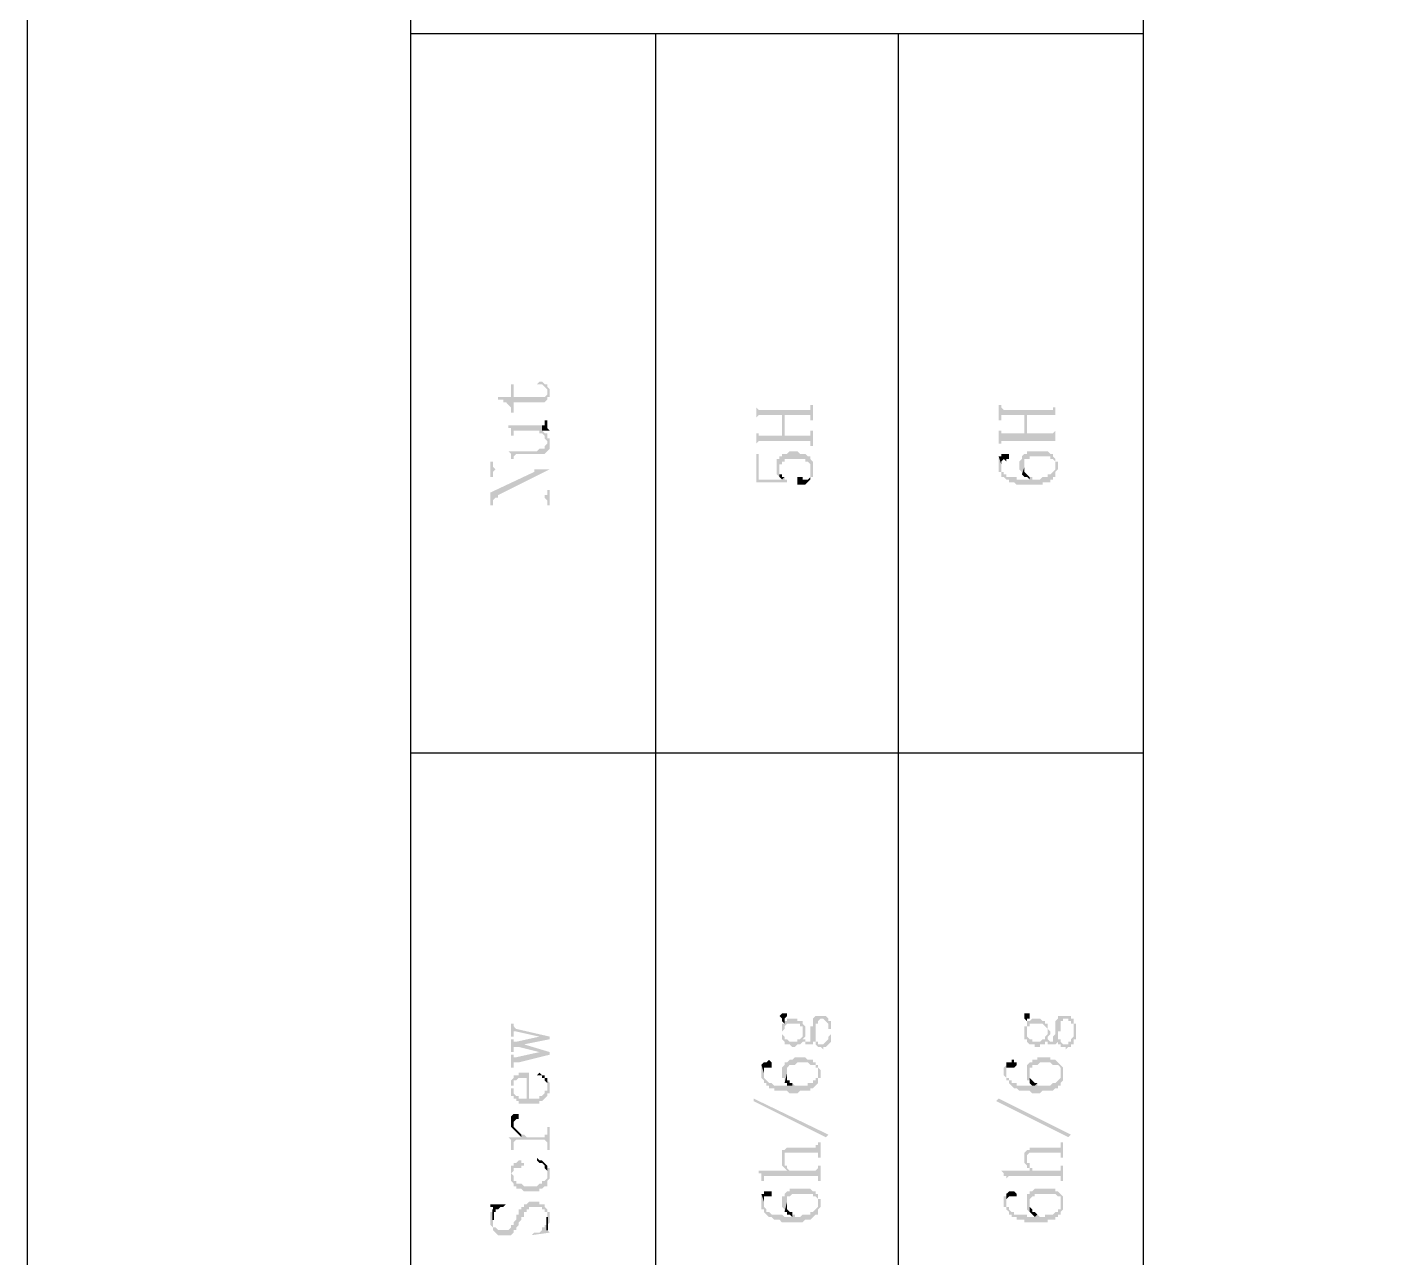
# Model space of a CAD drawing. Header units: inches. Extents: x 3613 to 8393, y -2205 to -794.
# Drawn here: x 7005.62 to 7029.31, y -1386.99 to -1365.45 of the extents above; entities that cross this region are included whole.
import ezdxf

# ---------------------------------------------------------------- set-up
doc = ezdxf.new("R2010")
doc.units = ezdxf.units.IN
doc.header["$MEASUREMENT"] = 0

msp = doc.modelspace()

# ---------------------------------------------------------------- hatches: boundary and pattern name
at = {"transparency": 33554559}
for points in [[(7013.864, -1371.923), (7013.864, -1371.968), (7013.955, -1371.968), (7013.955, -1372.013), (7014, -1372.013), (7014.045, -1372.059), (7014.045, -1372.059), (7014.09, -1372.104), (7014.09, -1372.194), (7014.135, -1372.194), (7014.135, -1372.013), (7014.677, -1372.013), (7014.722, -1371.968), (7014.722, -1371.833), (7014.722, -1371.878), (7014.722, -1371.878), (7014.677, -1371.923), (7014.135, -1371.923), (7014.135, -1371.698), (7014.09, -1371.698), (7014.09, -1371.923)], [(7014.541, -1371.698), (7014.632, -1371.698), (7014.677, -1371.743), (7014.677, -1371.743), (7014.722, -1371.788), (7014.722, -1371.968), (7014.722, -1371.923), (7014.767, -1371.923), (7014.767, -1371.833), (7014.767, -1371.788), (7014.722, -1371.743), (7014.722, -1371.698), (7014.677, -1371.698), (7014.632, -1371.652), (7014.586, -1371.652)], [(7018.378, -1372.059), (7018.378, -1372.329), (7018.378, -1372.284), (7018.378, -1372.284), (7018.423, -1372.239), (7018.829, -1372.239), (7018.829, -1372.6), (7018.874, -1372.239), (7019.325, -1372.239), (7019.325, -1372.284), (7019.325, -1372.329), (7019.37, -1372.329), (7019.37, -1372.059), (7019.325, -1372.059), (7019.325, -1372.104), (7019.325, -1372.149), (7018.423, -1372.149), (7018.378, -1372.104)], [(7022.62, -1372.059), (7022.62, -1372.329), (7022.665, -1372.329), (7022.665, -1372.239), (7023.071, -1372.239), (7023.071, -1372.555), (7023.116, -1372.239), (7023.613, -1372.239), (7023.613, -1372.329), (7023.613, -1372.059), (7023.613, -1372.104), (7023.568, -1372.104), (7023.568, -1372.149), (7022.71, -1372.149), (7022.665, -1372.104), (7022.665, -1372.059), (7022.665, -1372.059)], [(7014.045, -1372.42), (7014.045, -1372.465), (7014.09, -1372.465), (7014.09, -1372.51), (7014.09, -1372.6), (7014.135, -1372.6), (7014.135, -1372.555), (7014.135, -1372.51), (7014.586, -1372.51), (7014.586, -1372.555), (7014.632, -1372.555), (7014.677, -1372.6), (7014.677, -1372.645), (7014.677, -1372.645), (7014.722, -1372.69), (7014.722, -1372.736), (7014.722, -1372.555), (7014.677, -1372.555), (7014.632, -1372.51), (7014.632, -1372.42)], [(7014.632, -1372.42), (7014.632, -1372.51), (7014.767, -1372.51), (7014.722, -1372.465), (7014.722, -1372.42), (7014.722, -1372.329), (7014.677, -1372.329), (7014.677, -1372.375), (7014.677, -1372.42), (7014.677, -1372.42)], [(7018.378, -1372.51), (7018.378, -1372.781), (7018.378, -1372.736), (7018.378, -1372.736), (7018.423, -1372.69), (7019.325, -1372.69), (7019.325, -1372.781), (7019.37, -1372.781), (7019.37, -1372.51), (7019.325, -1372.51), (7019.325, -1372.555), (7019.325, -1372.6), (7018.874, -1372.6), (7018.874, -1372.239), (7018.829, -1372.6), (7018.423, -1372.6), (7018.423, -1372.555), (7018.378, -1372.555), (7018.378, -1372.51)], [(7022.62, -1372.51), (7022.62, -1372.736), (7022.665, -1372.736), (7022.665, -1372.69), (7023.613, -1372.69), (7023.613, -1372.736), (7023.613, -1372.51), (7023.613, -1372.51), (7023.568, -1372.555), (7023.116, -1372.555), (7023.116, -1372.239), (7023.071, -1372.555), (7022.665, -1372.555), (7022.665, -1372.51), (7022.665, -1372.51)], [(7014.045, -1372.871), (7014.045, -1372.871), (7014.09, -1372.916), (7014.09, -1372.961), (7014.09, -1373.006), (7014.135, -1373.006), (7014.135, -1372.961), (7014.135, -1372.961), (7014.18, -1372.916), (7014.677, -1372.916), (7014.722, -1372.871), (7014.722, -1372.871), (7014.767, -1372.826), (7014.767, -1372.736), (7014.767, -1372.645), (7014.722, -1372.645), (7014.722, -1372.6), (7014.722, -1372.555), (7014.722, -1372.736), (7014.722, -1372.736), (7014.677, -1372.781), (7014.677, -1372.826), (7014.586, -1372.826), (7014.541, -1372.871)], [(7018.378, -1372.916), (7018.378, -1373.413), (7018.919, -1373.413), (7018.919, -1373.367), (7018.874, -1373.367), (7018.874, -1373.322), (7018.829, -1373.367), (7018.423, -1373.367), (7018.423, -1372.916)], [(7018.739, -1373.142), (7018.739, -1373.187), (7018.739, -1373.277), (7018.739, -1373.277), (7018.784, -1373.322), (7018.784, -1373.142), (7018.784, -1373.097), (7018.829, -1373.097), (7018.829, -1373.052), (7018.874, -1373.052), (7018.874, -1373.006), (7019.235, -1373.006), (7019.235, -1373.052), (7019.28, -1373.052), (7019.325, -1373.097), (7019.325, -1373.142), (7019.325, -1373.322), (7019.37, -1373.322), (7019.37, -1373.232), (7019.37, -1373.142), (7019.37, -1373.052), (7019.37, -1373.052), (7019.325, -1373.006), (7019.325, -1372.961), (7019.28, -1372.961), (7019.235, -1372.916), (7019.145, -1372.916), (7019.1, -1372.871), (7018.964, -1372.871), (7018.919, -1372.916), (7018.829, -1372.916), (7018.829, -1372.961), (7018.784, -1372.961), (7018.784, -1373.006), (7018.739, -1373.006), (7018.739, -1373.097), (7018.739, -1373.097)], [(7022.62, -1372.961), (7022.665, -1373.097), (7022.665, -1373.052), (7022.665, -1373.052), (7022.71, -1373.006), (7022.71, -1373.006), (7022.755, -1373.052), (7022.755, -1373.006), (7022.801, -1373.006), (7022.801, -1372.961), (7022.801, -1372.916), (7022.665, -1372.916), (7022.665, -1372.961)], [(7022.981, -1373.142), (7022.981, -1373.187), (7022.981, -1373.187), (7023.026, -1373.232), (7023.026, -1373.277), (7023.026, -1373.277), (7023.071, -1373.142), (7023.071, -1373.097), (7023.071, -1373.006), (7023.162, -1373.006), (7023.162, -1372.961), (7023.523, -1372.961), (7023.523, -1373.006), (7023.568, -1373.006), (7023.613, -1373.052), (7023.613, -1373.097), (7023.613, -1373.277), (7023.613, -1373.232), (7023.658, -1373.187), (7023.658, -1373.142), (7023.658, -1373.052), (7023.613, -1373.052), (7023.613, -1373.006), (7023.613, -1373.006), (7023.568, -1372.961), (7023.568, -1372.916), (7023.523, -1372.916), (7023.478, -1372.871), (7023.116, -1372.871), (7023.116, -1372.916), (7023.071, -1372.916), (7023.026, -1372.961), (7023.026, -1373.006), (7022.981, -1373.052), (7022.981, -1373.097)], [(7013.729, -1373.052), (7013.729, -1373.322), (7013.774, -1373.322), (7013.774, -1373.232), (7013.774, -1373.232), (7013.819, -1373.187), (7014.496, -1373.187), (7014.496, -1373.232), (7014.767, -1373.187), (7013.819, -1373.187), (7013.774, -1373.142), (7013.774, -1373.052)], [(7022.62, -1373.097), (7022.62, -1373.187), (7022.62, -1373.232), (7022.665, -1373.232), (7022.665, -1373.322), (7022.71, -1373.322), (7022.755, -1373.367), (7022.801, -1373.367), (7022.801, -1373.413), (7022.891, -1373.413), (7022.936, -1373.458), (7023.387, -1373.458), (7023.387, -1373.413), (7023.523, -1373.413), (7023.523, -1373.367), (7023.568, -1373.367), (7023.568, -1373.322), (7023.613, -1373.322), (7023.613, -1373.142), (7023.613, -1373.187), (7023.613, -1373.187), (7023.568, -1373.232), (7023.568, -1373.232), (7023.523, -1373.277), (7023.478, -1373.277), (7023.478, -1373.322), (7023.387, -1373.322), (7023.342, -1373.367), (7023.207, -1373.367), (7023.207, -1373.322), (7023.162, -1373.322), (7023.162, -1373.367), (7022.936, -1373.367), (7022.936, -1373.322), (7022.755, -1373.322), (7022.755, -1373.277), (7022.71, -1373.277), (7022.71, -1373.232), (7022.665, -1373.232), (7022.665, -1373.142), (7022.665, -1373.097), (7022.62, -1372.961), (7022.62, -1373.052), (7022.62, -1373.052)], [(7023.026, -1373.277), (7023.071, -1373.322), (7023.116, -1373.322), (7023.162, -1373.367), (7023.162, -1373.322), (7023.162, -1373.322), (7023.116, -1373.277), (7023.116, -1373.277), (7023.071, -1373.232), (7023.071, -1373.142), (7023.071, -1373.142)], [(7013.729, -1373.593), (7013.729, -1373.819), (7013.774, -1373.819), (7013.774, -1373.729), (7013.774, -1373.729), (7013.819, -1373.683), (7013.864, -1373.638), (7014.767, -1373.187), (7014.496, -1373.232)], [(7018.784, -1373.322), (7018.784, -1373.322), (7018.829, -1373.367), (7018.829, -1373.367), (7018.874, -1373.322), (7018.829, -1373.322), (7018.829, -1373.277), (7018.784, -1373.277), (7018.784, -1373.187), (7018.784, -1373.187)], [(7019.1, -1373.413), (7019.1, -1373.458), (7019.235, -1373.458), (7019.28, -1373.413), (7019.28, -1373.413), (7019.325, -1373.367), (7019.325, -1373.187), (7019.325, -1373.232), (7019.325, -1373.322), (7019.325, -1373.322), (7019.28, -1373.367), (7019.19, -1373.367), (7019.19, -1373.322), (7019.1, -1373.322), (7019.1, -1373.367)], [(7013.819, -1373.683), (7014.677, -1373.683), (7014.722, -1373.729), (7014.722, -1373.819), (7014.767, -1373.819), (7014.767, -1373.548), (7014.722, -1373.548), (7014.722, -1373.638), (7014.677, -1373.638), (7014.677, -1373.683), (7013.864, -1373.683), (7013.864, -1373.638)], [(7018.784, -1382.755), (7018.784, -1382.755), (7018.829, -1382.8), (7018.829, -1382.845), (7018.874, -1382.89), (7018.874, -1382.8), (7018.874, -1382.8), (7018.919, -1382.755), (7018.919, -1382.71), (7018.829, -1382.71)], [(7018.829, -1383.161), (7018.874, -1383.206), (7018.874, -1383.251), (7018.964, -1383.251), (7019.009, -1383.297), (7019.055, -1383.297), (7019.1, -1383.251), (7019.145, -1383.251), (7019.19, -1383.206), (7019.235, -1383.206), (7019.235, -1383.251), (7019.37, -1383.251), (7019.37, -1383.206), (7019.416, -1383.206), (7019.416, -1383.251), (7019.416, -1383.251), (7019.461, -1383.297), (7019.506, -1383.297), (7019.551, -1383.342), (7019.551, -1383.297), (7019.596, -1383.297), (7019.641, -1383.251), (7019.641, -1383.251), (7019.686, -1383.206), (7019.686, -1383.161), (7019.686, -1383.026), (7019.686, -1382.981), (7019.686, -1382.89), (7019.686, -1382.845), (7019.686, -1383.026), (7019.686, -1383.071), (7019.641, -1383.116), (7019.641, -1383.161), (7019.641, -1383.161), (7019.596, -1383.206), (7019.596, -1383.206), (7019.551, -1383.251), (7019.461, -1383.251), (7019.461, -1383.206), (7019.416, -1383.206), (7019.416, -1383.161), (7019.416, -1382.755), (7019.37, -1382.8), (7019.37, -1382.89), (7019.37, -1382.935), (7019.325, -1382.935), (7019.325, -1383.026), (7019.325, -1383.071), (7019.325, -1383.161), (7019.325, -1383.206), (7019.235, -1383.206), (7019.235, -1383.161), (7019.19, -1383.161), (7019.19, -1383.026), (7019.19, -1383.071), (7019.19, -1383.116), (7019.19, -1383.116), (7019.145, -1383.161), (7019.1, -1383.161), (7019.1, -1383.206), (7018.964, -1383.206), (7018.919, -1383.161), (7018.874, -1383.161), (7018.874, -1383.116), (7018.874, -1383.116), (7018.829, -1383.071), (7018.829, -1383.026)], [(7018.829, -1383.026), (7018.829, -1383.071), (7018.829, -1383.161), (7018.829, -1383.026), (7018.829, -1383.026), (7018.874, -1382.981), (7018.874, -1382.935), (7018.874, -1382.935), (7018.919, -1382.89), (7019.145, -1382.89), (7019.145, -1382.935), (7019.19, -1382.935), (7019.19, -1383.026), (7019.19, -1383.161), (7019.235, -1383.116), (7019.235, -1383.026), (7019.235, -1382.935), (7019.235, -1382.935), (7019.19, -1382.89), (7019.19, -1382.845), (7019.1, -1382.845), (7019.1, -1382.8), (7018.919, -1382.8), (7018.919, -1382.845), (7018.874, -1382.845), (7018.874, -1382.8), (7018.874, -1382.89), (7018.829, -1382.89), (7018.829, -1382.935)], [(7019.416, -1382.755), (7019.416, -1383.161), (7019.416, -1383.116), (7019.416, -1383.026), (7019.416, -1382.981), (7019.416, -1382.89), (7019.461, -1382.89), (7019.461, -1382.845), (7019.461, -1382.845), (7019.506, -1382.8), (7019.551, -1382.8), (7019.596, -1382.845), (7019.596, -1382.845), (7019.641, -1382.89), (7019.641, -1382.981), (7019.686, -1382.981), (7019.686, -1383.026), (7019.686, -1382.845), (7019.641, -1382.845), (7019.641, -1382.8), (7019.641, -1382.8), (7019.596, -1382.755)], [(7023.071, -1382.755), (7023.071, -1382.8), (7023.071, -1382.8), (7023.116, -1382.845), (7023.116, -1382.89), (7023.116, -1382.8), (7023.162, -1382.8), (7023.162, -1382.755), (7023.162, -1382.71), (7023.071, -1382.71)], [(7023.071, -1383.026), (7023.071, -1383.071), (7023.071, -1383.161), (7023.116, -1383.161), (7023.116, -1383.026), (7023.116, -1382.935), (7023.162, -1382.935), (7023.162, -1382.89), (7023.387, -1382.89), (7023.432, -1382.935), (7023.432, -1382.935), (7023.478, -1382.981), (7023.478, -1383.026), (7023.478, -1383.161), (7023.478, -1383.116), (7023.478, -1383.116), (7023.523, -1383.071), (7023.523, -1383.026), (7023.523, -1383.026), (7023.478, -1382.981), (7023.478, -1382.935), (7023.478, -1382.89), (7023.432, -1382.89), (7023.432, -1382.845), (7023.387, -1382.845), (7023.342, -1382.8), (7023.207, -1382.8), (7023.162, -1382.845), (7023.116, -1382.845), (7023.116, -1382.8), (7023.116, -1382.89), (7023.116, -1382.935), (7023.071, -1382.935)], [(7023.116, -1383.161), (7023.116, -1383.206), (7023.116, -1383.206), (7023.162, -1383.251), (7023.252, -1383.251), (7023.252, -1383.297), (7023.342, -1383.297), (7023.342, -1383.251), (7023.432, -1383.251), (7023.432, -1383.206), (7023.478, -1383.206), (7023.478, -1383.251), (7023.613, -1383.251), (7023.658, -1383.206), (7023.658, -1383.251), (7023.703, -1383.251), (7023.703, -1383.297), (7023.793, -1383.297), (7023.793, -1383.342), (7023.839, -1383.297), (7023.884, -1383.297), (7023.884, -1383.251), (7023.929, -1383.251), (7023.929, -1383.206), (7023.929, -1383.161), (7023.974, -1383.161), (7023.974, -1383.026), (7023.974, -1382.981), (7023.974, -1382.89), (7023.929, -1382.89), (7023.929, -1382.845), (7023.929, -1383.026), (7023.929, -1383.116), (7023.929, -1383.116), (7023.884, -1383.161), (7023.884, -1383.206), (7023.839, -1383.206), (7023.839, -1383.251), (7023.748, -1383.251), (7023.703, -1383.206), (7023.703, -1383.161), (7023.658, -1383.161), (7023.658, -1382.755), (7023.658, -1382.8), (7023.658, -1382.8), (7023.613, -1382.845), (7023.613, -1382.89), (7023.613, -1382.935), (7023.613, -1383.026), (7023.613, -1383.071), (7023.613, -1383.071), (7023.568, -1383.116), (7023.568, -1383.161), (7023.568, -1383.206), (7023.523, -1383.206), (7023.478, -1383.161), (7023.478, -1383.026), (7023.478, -1383.071), (7023.478, -1383.071), (7023.432, -1383.116), (7023.432, -1383.161), (7023.387, -1383.161), (7023.342, -1383.206), (7023.207, -1383.206), (7023.207, -1383.161), (7023.162, -1383.161), (7023.116, -1383.116), (7023.116, -1383.026)], [(7023.658, -1382.755), (7023.658, -1383.161), (7023.658, -1383.116), (7023.658, -1383.026), (7023.703, -1383.026), (7023.703, -1382.981), (7023.703, -1382.89), (7023.703, -1382.845), (7023.748, -1382.845), (7023.748, -1382.8), (7023.839, -1382.8), (7023.839, -1382.845), (7023.884, -1382.845), (7023.884, -1382.89), (7023.929, -1382.89), (7023.929, -1382.981), (7023.929, -1383.026), (7023.929, -1382.845), (7023.929, -1382.8), (7023.884, -1382.8), (7023.884, -1382.755), (7023.703, -1382.755)], [(7014.09, -1382.89), (7014.09, -1383.116), (7014.135, -1383.116), (7014.135, -1383.071), (7014.135, -1383.026), (7014.18, -1383.026), (7014.586, -1383.116), (7014.586, -1383.116), (7014.767, -1383.161), (7014.767, -1383.116), (7014.18, -1382.981), (7014.18, -1382.981), (7014.135, -1382.935), (7014.135, -1382.89)], [(7014.09, -1383.161), (7014.09, -1383.387), (7014.135, -1383.387), (7014.135, -1383.342), (7014.135, -1383.297), (7014.225, -1383.297), (7014.316, -1383.251), (7014.767, -1383.161), (7014.586, -1383.116), (7014.18, -1383.206), (7014.135, -1383.206), (7014.135, -1383.161), (7014.135, -1383.161)], [(7014.225, -1383.297), (7014.586, -1383.387), (7014.586, -1383.387), (7014.767, -1383.432), (7014.767, -1383.387), (7014.316, -1383.251)], [(7014.09, -1383.432), (7014.09, -1383.658), (7014.135, -1383.658), (7014.135, -1383.612), (7014.135, -1383.567), (7014.225, -1383.567), (7014.767, -1383.432), (7014.586, -1383.387), (7014.18, -1383.477), (7014.135, -1383.477), (7014.135, -1383.432), (7014.135, -1383.432)], [(7018.468, -1383.612), (7018.513, -1383.748), (7018.513, -1383.703), (7018.513, -1383.658), (7018.648, -1383.658), (7018.648, -1383.612), (7018.648, -1383.567), (7018.648, -1383.567), (7018.603, -1383.522), (7018.603, -1383.522), (7018.558, -1383.567), (7018.513, -1383.567)], [(7018.829, -1383.748), (7018.829, -1383.838), (7018.874, -1383.838), (7018.874, -1383.883), (7018.874, -1383.928), (7018.919, -1383.748), (7018.919, -1383.658), (7018.919, -1383.658), (7018.964, -1383.612), (7019.055, -1383.612), (7019.1, -1383.567), (7019.28, -1383.567), (7019.325, -1383.612), (7019.416, -1383.612), (7019.416, -1383.658), (7019.461, -1383.658), (7019.461, -1383.748), (7019.461, -1383.928), (7019.461, -1383.838), (7019.506, -1383.838), (7019.506, -1383.748), (7019.506, -1383.703), (7019.506, -1383.703), (7019.461, -1383.658), (7019.461, -1383.612), (7019.416, -1383.612), (7019.416, -1383.567), (7019.37, -1383.567), (7019.37, -1383.522), (7019.28, -1383.522), (7019.235, -1383.477), (7019.055, -1383.477), (7019.009, -1383.522), (7018.964, -1383.522), (7018.919, -1383.567), (7018.874, -1383.567), (7018.874, -1383.612), (7018.874, -1383.612), (7018.829, -1383.658), (7018.829, -1383.703), (7018.829, -1383.703)], [(7022.755, -1383.612), (7022.755, -1383.748), (7022.755, -1383.703), (7022.755, -1383.658), (7022.891, -1383.658), (7022.936, -1383.612), (7022.936, -1383.567), (7022.891, -1383.567), (7022.891, -1383.522), (7022.846, -1383.522), (7022.846, -1383.567), (7022.755, -1383.567)], [(7023.116, -1383.748), (7023.116, -1383.838), (7023.116, -1383.883), (7023.162, -1383.883), (7023.162, -1383.928), (7023.162, -1383.748), (7023.162, -1383.658), (7023.207, -1383.658), (7023.207, -1383.612), (7023.297, -1383.612), (7023.342, -1383.567), (7023.523, -1383.567), (7023.568, -1383.612), (7023.658, -1383.612), (7023.703, -1383.658), (7023.703, -1383.748), (7023.703, -1383.928), (7023.748, -1383.883), (7023.748, -1383.838), (7023.748, -1383.748), (7023.748, -1383.703), (7023.748, -1383.658), (7023.748, -1383.658), (7023.703, -1383.612), (7023.703, -1383.612), (7023.658, -1383.567), (7023.658, -1383.567), (7023.613, -1383.522), (7023.523, -1383.522), (7023.523, -1383.477), (7023.297, -1383.477), (7023.297, -1383.522), (7023.207, -1383.522), (7023.207, -1383.567), (7023.162, -1383.567), (7023.116, -1383.612), (7023.116, -1383.703), (7023.116, -1383.703)], [(7014.09, -1383.883), (7014.09, -1384.019), (7014.09, -1383.974), (7014.135, -1383.974), (7014.135, -1383.928), (7014.135, -1383.883), (7014.18, -1383.883), (7014.225, -1383.838), (7014.361, -1383.838), (7014.361, -1384.199), (7014.406, -1384.289), (7014.586, -1384.289), (7014.586, -1384.244), (7014.632, -1384.244), (7014.677, -1384.199), (7014.677, -1384.199), (7014.722, -1384.154), (7014.722, -1384.109), (7014.767, -1384.109), (7014.767, -1384.019), (7014.767, -1383.974), (7014.767, -1383.928), (7014.722, -1383.883), (7014.722, -1383.838), (7014.722, -1383.974), (7014.722, -1384.064), (7014.677, -1384.064), (7014.677, -1384.109), (7014.677, -1384.109), (7014.632, -1384.154), (7014.586, -1384.154), (7014.586, -1384.199), (7014.406, -1384.199), (7014.406, -1383.748), (7014.225, -1383.748), (7014.225, -1383.793), (7014.135, -1383.793), (7014.135, -1383.838), (7014.135, -1383.838)], [(7014.541, -1383.793), (7014.632, -1383.793), (7014.632, -1383.838), (7014.677, -1383.838), (7014.677, -1383.883), (7014.677, -1383.883), (7014.722, -1383.928), (7014.722, -1383.974), (7014.722, -1383.838), (7014.677, -1383.838), (7014.677, -1383.793), (7014.632, -1383.793), (7014.586, -1383.748), (7014.586, -1383.748)], [(7018.468, -1383.703), (7018.468, -1383.793), (7018.468, -1383.838), (7018.468, -1383.838), (7018.513, -1383.883), (7018.513, -1383.928), (7018.558, -1383.928), (7018.558, -1383.974), (7018.603, -1383.974), (7018.603, -1384.019), (7018.693, -1384.019), (7018.693, -1384.064), (7018.919, -1384.064), (7018.964, -1384.109), (7019.1, -1384.109), (7019.145, -1384.064), (7019.325, -1384.064), (7019.325, -1384.019), (7019.37, -1384.019), (7019.416, -1383.974), (7019.416, -1383.974), (7019.461, -1383.928), (7019.461, -1383.748), (7019.461, -1383.793), (7019.461, -1383.838), (7019.416, -1383.838), (7019.416, -1383.883), (7019.37, -1383.883), (7019.37, -1383.928), (7019.28, -1383.928), (7019.28, -1383.974), (7019.055, -1383.974), (7019.009, -1383.928), (7019.009, -1383.974), (7018.693, -1383.974), (7018.648, -1383.928), (7018.603, -1383.928), (7018.558, -1383.883), (7018.558, -1383.883), (7018.513, -1383.838), (7018.513, -1383.748), (7018.513, -1383.748), (7018.468, -1383.612)], [(7018.874, -1383.928), (7018.919, -1383.928), (7018.919, -1383.974), (7019.009, -1383.974), (7019.009, -1383.928), (7018.964, -1383.928), (7018.964, -1383.883), (7018.919, -1383.883), (7018.919, -1383.793), (7018.919, -1383.748)], [(7022.71, -1383.703), (7022.71, -1383.793), (7022.71, -1383.793), (7022.755, -1383.838), (7022.755, -1383.883), (7022.801, -1383.883), (7022.801, -1383.928), (7022.801, -1383.928), (7022.846, -1383.974), (7022.846, -1383.974), (7022.891, -1384.019), (7022.936, -1384.019), (7022.981, -1384.064), (7023.162, -1384.064), (7023.207, -1384.109), (7023.342, -1384.109), (7023.387, -1384.064), (7023.568, -1384.064), (7023.613, -1384.019), (7023.658, -1384.019), (7023.658, -1383.974), (7023.703, -1383.974), (7023.703, -1383.928), (7023.703, -1383.748), (7023.703, -1383.793), (7023.703, -1383.838), (7023.703, -1383.838), (7023.658, -1383.883), (7023.658, -1383.883), (7023.613, -1383.928), (7023.568, -1383.928), (7023.523, -1383.974), (7023.297, -1383.974), (7023.297, -1383.928), (7023.252, -1383.974), (7022.936, -1383.974), (7022.936, -1383.928), (7022.846, -1383.928), (7022.846, -1383.883), (7022.801, -1383.883), (7022.801, -1383.838), (7022.755, -1383.838), (7022.755, -1383.748), (7022.755, -1383.612), (7022.755, -1383.612), (7022.71, -1383.658)], [(7023.162, -1383.928), (7023.162, -1383.928), (7023.207, -1383.974), (7023.252, -1383.974), (7023.297, -1383.928), (7023.252, -1383.928), (7023.207, -1383.883), (7023.207, -1383.883), (7023.162, -1383.838), (7023.162, -1383.793), (7023.162, -1383.748)], [(7014.09, -1384.019), (7014.09, -1384.109), (7014.09, -1384.154), (7014.135, -1384.154), (7014.135, -1384.199), (7014.18, -1384.199), (7014.18, -1384.244), (7014.225, -1384.244), (7014.225, -1384.289), (7014.406, -1384.289), (7014.361, -1384.199), (7014.225, -1384.199), (7014.225, -1384.154), (7014.18, -1384.154), (7014.135, -1384.109), (7014.135, -1384.019), (7014.09, -1384.019), (7014.09, -1383.883), (7014.09, -1383.928), (7014.09, -1383.974)], [(7019.641, -1384.831), (7019.596, -1384.876), (7018.332, -1384.244), (7018.332, -1384.199)], [(7023.884, -1384.831), (7023.839, -1384.876), (7022.575, -1384.244), (7022.62, -1384.199)], [(7014.09, -1384.605), (7014.09, -1384.651), (7014.09, -1384.696), (7014.135, -1384.741), (7014.135, -1384.605), (7014.135, -1384.605), (7014.18, -1384.56), (7014.225, -1384.56), (7014.225, -1384.515), (7014.225, -1384.47), (7014.135, -1384.47), (7014.09, -1384.515), (7014.09, -1384.56)], [(7014.045, -1384.876), (7014.045, -1384.876), (7014.09, -1384.921), (7014.09, -1384.966), (7014.09, -1385.057), (7014.09, -1385.102), (7014.135, -1385.102), (7014.135, -1384.966), (7014.135, -1384.966), (7014.18, -1384.921), (7014.677, -1384.921), (7014.722, -1384.966), (7014.722, -1385.102), (7014.767, -1385.102), (7014.767, -1384.696), (7014.722, -1384.696), (7014.722, -1384.831), (7014.677, -1384.831), (7014.677, -1384.876), (7014.361, -1384.876), (7014.316, -1384.831), (7014.271, -1384.831), (7014.271, -1384.876)], [(7014.135, -1384.741), (7014.135, -1384.741), (7014.18, -1384.786), (7014.18, -1384.786), (7014.225, -1384.831), (7014.225, -1384.831), (7014.271, -1384.876), (7014.271, -1384.831), (7014.271, -1384.831), (7014.225, -1384.786), (7014.225, -1384.786), (7014.18, -1384.741), (7014.18, -1384.741), (7014.135, -1384.696), (7014.135, -1384.651), (7014.135, -1384.605)], [(7018.874, -1385.102), (7018.874, -1385.237), (7018.874, -1385.192), (7018.874, -1385.147), (7019.461, -1385.147), (7019.461, -1385.237), (7019.506, -1385.237), (7019.506, -1384.966), (7019.461, -1384.966), (7019.461, -1385.012), (7019.416, -1385.012), (7019.416, -1385.057), (7018.919, -1385.057)], [(7023.116, -1385.102), (7023.116, -1385.237), (7023.116, -1385.192), (7023.116, -1385.192), (7023.162, -1385.147), (7023.703, -1385.147), (7023.703, -1385.237), (7023.748, -1385.237), (7023.748, -1384.966), (7023.703, -1384.966), (7023.703, -1385.012), (7023.703, -1385.057), (7023.162, -1385.057), (7023.162, -1385.102)], [(7014.541, -1385.282), (7014.541, -1385.282), (7014.586, -1385.327), (7014.632, -1385.327), (7014.677, -1385.373), (7014.677, -1385.418), (7014.722, -1385.463), (7014.722, -1385.508), (7014.722, -1385.373), (7014.677, -1385.327), (7014.677, -1385.327), (7014.632, -1385.282), (7014.586, -1385.282), (7014.541, -1385.237)], [(7018.829, -1385.237), (7018.829, -1385.282), (7018.829, -1385.373), (7018.829, -1385.373), (7018.874, -1385.418), (7018.874, -1385.418), (7018.919, -1385.463), (7018.919, -1385.418), (7018.919, -1385.373), (7018.874, -1385.373), (7018.874, -1385.327), (7018.874, -1385.102), (7018.829, -1385.102), (7018.829, -1385.147), (7018.829, -1385.192)], [(7023.071, -1385.237), (7023.071, -1385.282), (7023.071, -1385.327), (7023.116, -1385.373), (7023.116, -1385.418), (7023.162, -1385.418), (7023.162, -1385.463), (7023.207, -1385.463), (7023.207, -1385.418), (7023.162, -1385.418), (7023.162, -1385.373), (7023.162, -1385.327), (7023.116, -1385.327), (7023.116, -1385.102), (7023.116, -1385.102), (7023.071, -1385.147), (7023.071, -1385.192)], [(7014.09, -1385.508), (7014.09, -1385.598), (7014.09, -1385.643), (7014.09, -1385.508), (7014.09, -1385.508), (7014.135, -1385.463), (7014.135, -1385.418), (7014.271, -1385.418), (7014.271, -1385.373), (7014.316, -1385.373), (7014.316, -1385.327), (7014.271, -1385.327), (7014.271, -1385.282), (7014.225, -1385.282), (7014.18, -1385.327), (7014.135, -1385.327), (7014.135, -1385.373), (7014.09, -1385.373), (7014.09, -1385.463), (7014.09, -1385.463)], [(7014.09, -1385.643), (7014.135, -1385.689), (7014.135, -1385.734), (7014.18, -1385.734), (7014.18, -1385.779), (7014.271, -1385.779), (7014.316, -1385.824), (7014.586, -1385.824), (7014.586, -1385.779), (7014.632, -1385.779), (7014.677, -1385.734), (7014.722, -1385.734), (7014.722, -1385.689), (7014.722, -1385.643), (7014.767, -1385.598), (7014.767, -1385.508), (7014.767, -1385.418), (7014.722, -1385.418), (7014.722, -1385.373), (7014.722, -1385.508), (7014.722, -1385.553), (7014.722, -1385.598), (7014.677, -1385.643), (7014.632, -1385.643), (7014.632, -1385.689), (7014.586, -1385.689), (7014.541, -1385.734), (7014.316, -1385.734), (7014.271, -1385.689), (7014.18, -1385.689), (7014.18, -1385.643), (7014.135, -1385.643), (7014.135, -1385.598), (7014.135, -1385.553), (7014.09, -1385.508)], [(7018.423, -1385.463), (7018.423, -1385.508), (7018.468, -1385.508), (7018.468, -1385.553), (7018.468, -1385.643), (7018.513, -1385.643), (7018.513, -1385.598), (7018.513, -1385.553), (7019.461, -1385.553), (7019.461, -1385.643), (7019.506, -1385.643), (7019.506, -1385.373), (7019.461, -1385.373), (7019.461, -1385.418), (7019.461, -1385.418), (7019.416, -1385.463), (7018.964, -1385.463), (7018.919, -1385.418), (7018.919, -1385.463)], [(7022.665, -1385.463), (7022.665, -1385.463), (7022.71, -1385.508), (7022.71, -1385.553), (7022.755, -1385.553), (7022.755, -1385.643), (7022.755, -1385.598), (7022.755, -1385.598), (7022.801, -1385.553), (7023.703, -1385.553), (7023.703, -1385.643), (7023.748, -1385.643), (7023.748, -1385.373), (7023.703, -1385.373), (7023.703, -1385.418), (7023.703, -1385.463), (7023.207, -1385.463), (7023.207, -1385.418), (7023.207, -1385.463)], [(7018.468, -1385.869), (7018.513, -1386.004), (7018.513, -1385.959), (7018.513, -1385.914), (7018.648, -1385.914), (7018.648, -1385.869), (7018.648, -1385.824), (7018.513, -1385.824), (7018.513, -1385.869)], [(7018.468, -1386.004), (7018.468, -1386.095), (7018.468, -1386.14), (7018.513, -1386.14), (7018.513, -1386.185), (7018.513, -1386.185), (7018.558, -1386.23), (7018.558, -1386.23), (7018.603, -1386.275), (7018.648, -1386.275), (7018.693, -1386.32), (7018.784, -1386.32), (7018.829, -1386.366), (7019.19, -1386.366), (7019.235, -1386.32), (7019.325, -1386.32), (7019.37, -1386.275), (7019.37, -1386.275), (7019.416, -1386.23), (7019.461, -1386.23), (7019.461, -1386.05), (7019.461, -1386.095), (7019.461, -1386.095), (7019.416, -1386.14), (7019.416, -1386.14), (7019.37, -1386.185), (7019.325, -1386.185), (7019.325, -1386.23), (7019.19, -1386.23), (7019.145, -1386.275), (7019.055, -1386.275), (7019.055, -1386.23), (7019.009, -1386.23), (7019.009, -1386.275), (7018.874, -1386.275), (7018.829, -1386.23), (7018.648, -1386.23), (7018.603, -1386.185), (7018.558, -1386.185), (7018.558, -1386.14), (7018.513, -1386.095), (7018.513, -1386.05), (7018.513, -1386.004), (7018.468, -1385.869), (7018.468, -1385.914), (7018.468, -1385.959)], [(7018.829, -1386.004), (7018.829, -1386.095), (7018.829, -1386.095), (7018.874, -1386.14), (7018.874, -1386.185), (7018.874, -1386.185), (7018.919, -1386.004), (7018.919, -1385.959), (7018.919, -1385.914), (7018.964, -1385.914), (7019.009, -1385.869), (7019.37, -1385.869), (7019.37, -1385.914), (7019.416, -1385.914), (7019.461, -1385.959), (7019.461, -1386.185), (7019.461, -1386.14), (7019.461, -1386.14), (7019.506, -1386.095), (7019.506, -1386.004), (7019.506, -1385.959), (7019.461, -1385.959), (7019.461, -1385.869), (7019.416, -1385.869), (7019.416, -1385.824), (7019.37, -1385.824), (7019.325, -1385.779), (7018.964, -1385.779), (7018.964, -1385.824), (7018.919, -1385.824), (7018.874, -1385.869), (7018.874, -1385.914), (7018.829, -1385.914)], [(7022.71, -1386.004), (7022.71, -1386.095), (7022.755, -1386.095), (7022.755, -1386.14), (7022.755, -1386.14), (7022.801, -1386.185), (7022.801, -1386.23), (7022.846, -1386.23), (7022.846, -1386.275), (7022.936, -1386.275), (7022.936, -1386.32), (7023.071, -1386.32), (7023.071, -1386.366), (7023.478, -1386.366), (7023.478, -1386.32), (7023.613, -1386.32), (7023.613, -1386.275), (7023.658, -1386.275), (7023.658, -1386.23), (7023.703, -1386.23), (7023.703, -1386.05), (7023.703, -1386.095), (7023.703, -1386.14), (7023.658, -1386.14), (7023.658, -1386.185), (7023.613, -1386.185), (7023.568, -1386.23), (7023.432, -1386.23), (7023.432, -1386.275), (7023.342, -1386.275), (7023.297, -1386.23), (7023.297, -1386.23), (7023.252, -1386.275), (7023.116, -1386.275), (7023.116, -1386.23), (7022.891, -1386.23), (7022.891, -1386.185), (7022.846, -1386.185), (7022.801, -1386.14), (7022.801, -1386.095), (7022.755, -1386.095), (7022.755, -1386.05), (7022.755, -1385.869), (7022.755, -1385.914), (7022.71, -1385.914), (7022.71, -1385.959)], [(7022.755, -1385.869), (7022.755, -1386.004), (7022.755, -1385.959), (7022.755, -1385.959), (7022.801, -1385.914), (7022.936, -1385.914), (7022.936, -1385.869), (7022.936, -1385.869), (7022.891, -1385.824), (7022.801, -1385.824)], [(7023.116, -1386.004), (7023.116, -1386.095), (7023.116, -1386.14), (7023.116, -1386.14), (7023.162, -1386.185), (7023.162, -1386.004), (7023.162, -1385.959), (7023.162, -1385.959), (7023.207, -1385.914), (7023.252, -1385.914), (7023.252, -1385.869), (7023.613, -1385.869), (7023.658, -1385.914), (7023.703, -1385.914), (7023.703, -1385.959), (7023.703, -1386.185), (7023.748, -1386.14), (7023.748, -1386.095), (7023.748, -1386.004), (7023.748, -1385.959), (7023.748, -1385.914), (7023.703, -1385.869), (7023.703, -1385.869), (7023.658, -1385.824), (7023.613, -1385.824), (7023.613, -1385.779), (7023.252, -1385.779), (7023.207, -1385.824), (7023.162, -1385.824), (7023.162, -1385.869), (7023.116, -1385.869), (7023.116, -1385.914)], [(7013.729, -1386.32), (7013.729, -1386.411), (7013.729, -1386.411), (7013.774, -1386.456), (7013.774, -1386.501), (7013.774, -1386.501), (7013.819, -1386.546), (7013.819, -1386.546), (7013.864, -1386.591), (7014.09, -1386.591), (7014.135, -1386.546), (7014.135, -1386.501), (7014.18, -1386.501), (7014.18, -1386.456), (7014.18, -1386.456), (7014.225, -1386.411), (7014.225, -1386.366), (7014.271, -1386.32), (7014.271, -1386.275), (7014.316, -1386.275), (7014.316, -1386.185), (7014.361, -1386.185), (7014.361, -1386.14), (7014.406, -1386.14), (7014.406, -1386.095), (7014.632, -1386.095), (7014.632, -1386.14), (7014.677, -1386.14), (7014.677, -1386.185), (7014.722, -1386.185), (7014.722, -1386.275), (7014.722, -1386.456), (7014.722, -1386.411), (7014.767, -1386.366), (7014.767, -1386.275), (7014.767, -1386.185), (7014.722, -1386.185), (7014.722, -1386.14), (7014.722, -1386.14), (7014.677, -1386.095), (7014.677, -1386.05), (7014.586, -1386.05), (7014.586, -1386.004), (7014.406, -1386.004), (7014.361, -1386.05), (7014.316, -1386.05), (7014.316, -1386.095), (7014.271, -1386.095), (7014.271, -1386.14), (7014.225, -1386.14), (7014.225, -1386.23), (7014.18, -1386.23), (7014.18, -1386.32), (7014.135, -1386.366), (7014.135, -1386.411), (7014.09, -1386.411), (7014.09, -1386.456), (7014.09, -1386.456), (7014.045, -1386.501), (7013.864, -1386.501), (7013.819, -1386.456), (7013.774, -1386.456), (7013.774, -1386.366), (7013.774, -1386.185), (7013.729, -1386.185), (7013.729, -1386.275), (7013.729, -1386.275)], [(7013.729, -1386.05), (7013.729, -1386.095), (7013.774, -1386.095), (7013.774, -1386.275), (7013.774, -1386.185), (7013.819, -1386.185), (7013.819, -1386.14), (7013.864, -1386.14), (7013.909, -1386.095), (7013.955, -1386.095), (7014, -1386.05), (7013.955, -1386.05)], [(7018.874, -1386.185), (7018.919, -1386.185), (7018.919, -1386.23), (7018.964, -1386.23), (7019.009, -1386.275), (7019.009, -1386.185), (7018.964, -1386.185), (7018.919, -1386.14), (7018.919, -1386.095), (7018.919, -1386.004)], [(7023.162, -1386.185), (7023.162, -1386.185), (7023.207, -1386.23), (7023.207, -1386.23), (7023.252, -1386.275), (7023.297, -1386.23), (7023.252, -1386.185), (7023.207, -1386.185), (7023.207, -1386.14), (7023.207, -1386.14), (7023.162, -1386.095), (7023.162, -1386.004)], [(7014.451, -1386.591), (7014.451, -1386.591), (7014.767, -1386.546), (7014.767, -1386.546), (7014.722, -1386.501), (7014.722, -1386.366), (7014.722, -1386.411), (7014.677, -1386.411), (7014.677, -1386.456), (7014.632, -1386.456), (7014.632, -1386.501), (7014.632, -1386.501), (7014.586, -1386.546), (7014.496, -1386.546)]]:
    msp.add_hatch(color=256, dxfattribs=at).paths.add_polyline_path(points)

# ---------------------------------------------------------------- linework, layer by layer
msp.add_line((7012.33, -1259.827), (7012.33, -1546.568))
for points in [[(7425.623, -1550.827), (7425.623, -1253.827), (7005.623, -1253.827), (7005.623, -1550.827)], [(7013.774, -1386.185), (7013.774, -1386.32), (7013.774, -1386.275), (7013.774, -1386.14), (7013.774, -1386.14)], [(7014.722, -1386.366), (7014.722, -1386.501), (7014.722, -1386.456), (7014.722, -1386.275), (7014.722, -1386.32)]]:
    msp.add_lwpolyline(points, close=True)
for points in [[(7025.147, -1259.827), (7025.147, -1546.568)], [(7012.33, -1365.56), (7025.147, -1365.56)], [(7016.617, -1365.56), (7016.617, -1403.245)], [(7020.86, -1365.56), (7020.86, -1403.245)], [(7012.33, -1378.151), (7025.147, -1378.151)]]:
    msp.add_lwpolyline(points)

doc.saveas('drawing.dxf')
